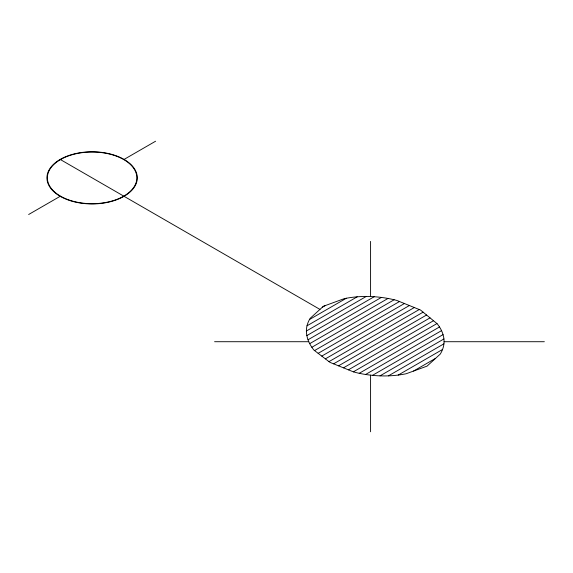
<?xml version="1.0" encoding="UTF-8"?>
<svg xmlns="http://www.w3.org/2000/svg" width="573" height="573" viewBox="0 0 573 573"><rect width="100%" height="100%" fill="white"/><g stroke="black" fill="none" stroke-linecap="round" stroke-linejoin="round"><path stroke-width="0.86" d="M28.65 214.503L60.172 196.303M124.062 159.423L155.584 141.223M322.291 307.271L325.127 305.631M309.492 319.519L346.336 298.247M307.013 325.801L357.215 296.814M306.397 331.008L366.24 296.456M306.863 335.592L374.169 296.735M308.016 339.782L381.374 297.43M309.707 343.657L388 298.454M311.848 347.274L394.145 299.765M314.556 350.569L399.488 301.527M318.165 353.333L404.431 303.525M321.775 356.098L409.373 305.531M325.385 358.87L414.315 307.529M329.002 361.635L419.25 309.527M333.601 363.834L423.096 312.163M338.536 365.839L426.563 315.014M343.478 367.837L430.029 317.872M348.42 369.836L433.496 320.722M353.362 371.841L436.963 323.573M359.235 373.302L439.491 326.968M365.603 374.477L441.525 330.642M372.493 375.351L443.044 334.625M380.021 375.859L443.917 338.965M388.43 375.859L443.925 343.821M398.206 375.064L442.549 349.466M413.548 371.06L435.609 358.326M214.589 341.716L308.783 341.716M444.054 341.716L544.35 341.716M60.466 159.588L319.956 309.406M370.581 241.391L370.581 296.542A73.494 42.431 0 0 1 396.845 300.453L420.525 310.043L437.135 323.716A73.494 42.431 0 0 1 443.91 338.865A65.365 37.739 0 0 1 440.257 354.085L427.064 366.126L406.207 373.739A65.365 37.739 0 0 1 379.849 375.852A73.494 42.431 0 0 1 353.605 371.941L329.926 362.351L313.954 350.11A80.442 46.442 0 0 1 306.541 333.529A65.365 37.739 0 0 1 310.194 318.309L323.387 306.269L344.244 298.655A65.365 37.739 0 0 1 370.602 296.542M370.581 375.15L370.581 431.777M67.65 199.497A44.758 25.842 0 0 0 136.804 179.277A44.758 25.842 0 0 0 71.89 154.81A44.758 25.842 0 0 0 67.65 199.497M69.526 200.45A45.174 26.079 0 0 0 137.291 177.866A45.174 26.079 0 0 0 69.526 155.276A45.174 26.079 0 0 0 69.526 200.45"/></g></svg>
